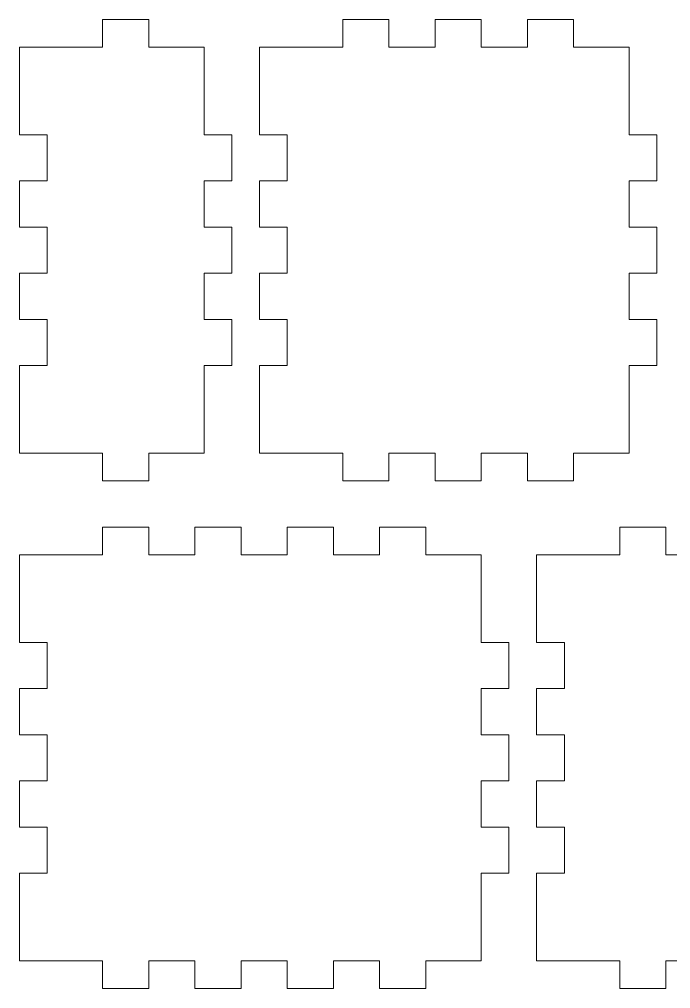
# Model space of a CAD drawing. Header units: centimetres. Extents: x -16 to 372, y -89 to 17.
# Drawn here: x 197.83 to 204.88, y 2.95 to 13.45 of the extents above; entities that cross this region are included whole.
import ezdxf

# ---------------------------------------------------------------- set-up
doc = ezdxf.new("R2010")
doc.units = ezdxf.units.CM
doc.header["$MEASUREMENT"] = 0
doc.layers.add('Capa 1', color=7, linetype='Continuous')

msp = doc.modelspace()

# ---------------------------------------------------------------- linework, layer by layer
at = {"layer": 'Capa 1', "color": 5, "lineweight": 9}
for points, knots in [([(197.83017, 8.74901), (197.83017, 8.74901), (198.48017, 8.74901), (198.48017, 8.74901), (198.48017, 8.74901), (198.48017, 8.74901), (198.73017, 8.74901), (198.73017, 8.74901), (198.73017, 8.74901), (198.73017, 8.74901), (198.73017, 8.44901), (198.73017, 8.44901), (198.73017, 8.44901), (198.73017, 8.44901), (199.23017, 8.44901), (199.23017, 8.44901), (199.23017, 8.44901), (199.23017, 8.44901), (199.23017, 8.74901), (199.23017, 8.74901), (199.23017, 8.74901), (199.23017, 8.74901), (199.48017, 8.74901), (199.48017, 8.74901), (199.48017, 8.74901), (199.48017, 8.74901), (199.83017, 8.74901), (199.83017, 8.74901), (199.83017, 8.74901), (199.83017, 8.74901), (199.83017, 9.44901), (199.83017, 9.44901), (199.83017, 9.44901), (199.83017, 9.44901), (199.83017, 9.69901), (199.83017, 9.69901), (199.83017, 9.69901), (199.83017, 9.69901), (200.13017, 9.69901), (200.13017, 9.69901), (200.13017, 9.69901), (200.13017, 9.69901), (200.13017, 10.19901), (200.13017, 10.19901), (200.13017, 10.19901), (200.13017, 10.19901), (199.83017, 10.19901), (199.83017, 10.19901), (199.83017, 10.19901), (199.83017, 10.19901), (199.83017, 10.44901), (199.83017, 10.44901), (199.83017, 10.44901), (199.83017, 10.44901), (199.83017, 10.69901), (199.83017, 10.69901), (199.83017, 10.69901), (199.83017, 10.69901), (200.13017, 10.69901), (200.13017, 10.69901), (200.13017, 10.69901), (200.13017, 10.69901), (200.13017, 11.19901), (200.13017, 11.19901), (200.13017, 11.19901), (200.13017, 11.19901), (199.83017, 11.19901), (199.83017, 11.19901), (199.83017, 11.19901), (199.83017, 11.19901), (199.83017, 11.44901), (199.83017, 11.44901), (199.83017, 11.44901), (199.83017, 11.44901), (199.83017, 11.69901), (199.83017, 11.69901), (199.83017, 11.69901), (199.83017, 11.69901), (200.13017, 11.69901), (200.13017, 11.69901), (200.13017, 11.69901), (200.13017, 11.69901), (200.13017, 12.19901), (200.13017, 12.19901), (200.13017, 12.19901), (200.13017, 12.19901), (199.83017, 12.19901), (199.83017, 12.19901), (199.83017, 12.19901), (199.83017, 12.19901), (199.83017, 12.44901), (199.83017, 12.44901), (199.83017, 12.44901), (199.83017, 12.44901), (199.83017, 13.14901), (199.83017, 13.14901), (199.83017, 13.14901), (199.83017, 13.14901), (199.48017, 13.14901), (199.48017, 13.14901), (199.48017, 13.14901), (199.48017, 13.14901), (199.23017, 13.14901), (199.23017, 13.14901), (199.23017, 13.14901), (199.23017, 13.14901), (199.23017, 13.44901), (199.23017, 13.44901), (199.23017, 13.44901), (199.23017, 13.44901), (198.73017, 13.44901), (198.73017, 13.44901), (198.73017, 13.44901), (198.73017, 13.44901), (198.73017, 13.14901), (198.73017, 13.14901), (198.73017, 13.14901), (198.73017, 13.14901), (198.48017, 13.14901), (198.48017, 13.14901), (198.48017, 13.14901), (198.48017, 13.14901), (197.83017, 13.14901), (197.83017, 13.14901), (197.83017, 13.14901), (197.83017, 13.14901), (197.83017, 12.44901), (197.83017, 12.44901), (197.83017, 12.44901), (197.83017, 12.44901), (197.83017, 12.19901), (197.83017, 12.19901), (197.83017, 12.19901), (197.83017, 12.19901), (198.13017, 12.19901), (198.13017, 12.19901), (198.13017, 12.19901), (198.13017, 12.19901), (198.13017, 11.69901), (198.13017, 11.69901), (198.13017, 11.69901), (198.13017, 11.69901), (197.83017, 11.69901), (197.83017, 11.69901), (197.83017, 11.69901), (197.83017, 11.69901), (197.83017, 11.44901), (197.83017, 11.44901), (197.83017, 11.44901), (197.83017, 11.44901), (197.83017, 11.19901), (197.83017, 11.19901), (197.83017, 11.19901), (197.83017, 11.19901), (198.13017, 11.19901), (198.13017, 11.19901), (198.13017, 11.19901), (198.13017, 11.19901), (198.13017, 10.69901), (198.13017, 10.69901), (198.13017, 10.69901), (198.13017, 10.69901), (197.83017, 10.69901), (197.83017, 10.69901), (197.83017, 10.69901), (197.83017, 10.69901), (197.83017, 10.44901), (197.83017, 10.44901), (197.83017, 10.44901), (197.83017, 10.44901), (197.83017, 10.19901), (197.83017, 10.19901), (197.83017, 10.19901), (197.83017, 10.19901), (198.13017, 10.19901), (198.13017, 10.19901), (198.13017, 10.19901), (198.13017, 10.19901), (198.13017, 9.69901), (198.13017, 9.69901), (198.13017, 9.69901), (198.13017, 9.69901), (197.83017, 9.69901), (197.83017, 9.69901), (197.83017, 9.69901), (197.83017, 9.69901), (197.83017, 9.44901), (197.83017, 9.44901), (197.83017, 9.44901), (197.83017, 9.44901), (197.83017, 8.74901), (197.83017, 8.74901)], [0, 0, 0, 0, 0.02040816, 0.02040816, 0.02040816, 0.02040816, 0.04081633, 0.04081633, 0.04081633, 0.04081633, 0.06122449, 0.06122449, 0.06122449, 0.06122449, 0.08163265, 0.08163265, 0.08163265, 0.08163265, 0.10204082, 0.10204082, 0.10204082, 0.10204082, 0.12244898, 0.12244898, 0.12244898, 0.12244898, 0.14285714, 0.14285714, 0.14285714, 0.14285714, 0.16326531, 0.16326531, 0.16326531, 0.16326531, 0.18367347, 0.18367347, 0.18367347, 0.18367347, 0.20408163, 0.20408163, 0.20408163, 0.20408163, 0.2244898, 0.2244898, 0.2244898, 0.2244898, 0.24489796, 0.24489796, 0.24489796, 0.24489796, 0.26530612, 0.26530612, 0.26530612, 0.26530612, 0.28571429, 0.28571429, 0.28571429, 0.28571429, 0.30612245, 0.30612245, 0.30612245, 0.30612245, 0.32653061, 0.32653061, 0.32653061, 0.32653061, 0.34693878, 0.34693878, 0.34693878, 0.34693878, 0.36734694, 0.36734694, 0.36734694, 0.36734694, 0.3877551, 0.3877551, 0.3877551, 0.3877551, 0.40816327, 0.40816327, 0.40816327, 0.40816327, 0.42857143, 0.42857143, 0.42857143, 0.42857143, 0.44897959, 0.44897959, 0.44897959, 0.44897959, 0.46938776, 0.46938776, 0.46938776, 0.46938776, 0.48979592, 0.48979592, 0.48979592, 0.48979592, 0.51020408, 0.51020408, 0.51020408, 0.51020408, 0.53061224, 0.53061224, 0.53061224, 0.53061224, 0.55102041, 0.55102041, 0.55102041, 0.55102041, 0.57142857, 0.57142857, 0.57142857, 0.57142857, 0.59183673, 0.59183673, 0.59183673, 0.59183673, 0.6122449, 0.6122449, 0.6122449, 0.6122449, 0.63265306, 0.63265306, 0.63265306, 0.63265306, 0.65306122, 0.65306122, 0.65306122, 0.65306122, 0.67346939, 0.67346939, 0.67346939, 0.67346939, 0.69387755, 0.69387755, 0.69387755, 0.69387755, 0.71428571, 0.71428571, 0.71428571, 0.71428571, 0.73469388, 0.73469388, 0.73469388, 0.73469388, 0.75510204, 0.75510204, 0.75510204, 0.75510204, 0.7755102, 0.7755102, 0.7755102, 0.7755102, 0.79591837, 0.79591837, 0.79591837, 0.79591837, 0.81632653, 0.81632653, 0.81632653, 0.81632653, 0.83673469, 0.83673469, 0.83673469, 0.83673469, 0.85714286, 0.85714286, 0.85714286, 0.85714286, 0.87755102, 0.87755102, 0.87755102, 0.87755102, 0.89795918, 0.89795918, 0.89795918, 0.89795918, 0.91836735, 0.91836735, 0.91836735, 0.91836735, 0.93877551, 0.93877551, 0.93877551, 0.93877551, 0.95918367, 0.95918367, 0.95918367, 0.95918367, 1, 1, 1, 1]), ([(200.43017, 8.74901), (200.43017, 8.74901), (201.08017, 8.74901), (201.08017, 8.74901), (201.08017, 8.74901), (201.08017, 8.74901), (201.33017, 8.74901), (201.33017, 8.74901), (201.33017, 8.74901), (201.33017, 8.74901), (201.33017, 8.44901), (201.33017, 8.44901), (201.33017, 8.44901), (201.33017, 8.44901), (201.83017, 8.44901), (201.83017, 8.44901), (201.83017, 8.44901), (201.83017, 8.44901), (201.83017, 8.74901), (201.83017, 8.74901), (201.83017, 8.74901), (201.83017, 8.74901), (202.08017, 8.74901), (202.08017, 8.74901), (202.08017, 8.74901), (202.08017, 8.74901), (202.33017, 8.74901), (202.33017, 8.74901), (202.33017, 8.74901), (202.33017, 8.74901), (202.33017, 8.44901), (202.33017, 8.44901), (202.33017, 8.44901), (202.33017, 8.44901), (202.83017, 8.44901), (202.83017, 8.44901), (202.83017, 8.44901), (202.83017, 8.44901), (202.83017, 8.74901), (202.83017, 8.74901), (202.83017, 8.74901), (202.83017, 8.74901), (203.08017, 8.74901), (203.08017, 8.74901), (203.08017, 8.74901), (203.08017, 8.74901), (203.33017, 8.74901), (203.33017, 8.74901), (203.33017, 8.74901), (203.33017, 8.74901), (203.33017, 8.44901), (203.33017, 8.44901), (203.33017, 8.44901), (203.33017, 8.44901), (203.83017, 8.44901), (203.83017, 8.44901), (203.83017, 8.44901), (203.83017, 8.44901), (203.83017, 8.74901), (203.83017, 8.74901), (203.83017, 8.74901), (203.83017, 8.74901), (204.08017, 8.74901), (204.08017, 8.74901), (204.08017, 8.74901), (204.08017, 8.74901), (204.43017, 8.74901), (204.43017, 8.74901), (204.43017, 8.74901), (204.43017, 8.74901), (204.43017, 9.44901), (204.43017, 9.44901), (204.43017, 9.44901), (204.43017, 9.44901), (204.43017, 9.69901), (204.43017, 9.69901), (204.43017, 9.69901), (204.43017, 9.69901), (204.73017, 9.69901), (204.73017, 9.69901), (204.73017, 9.69901), (204.73017, 9.69901), (204.73017, 10.19901), (204.73017, 10.19901), (204.73017, 10.19901), (204.73017, 10.19901), (204.43017, 10.19901), (204.43017, 10.19901), (204.43017, 10.19901), (204.43017, 10.19901), (204.43017, 10.44901), (204.43017, 10.44901), (204.43017, 10.44901), (204.43017, 10.44901), (204.43017, 10.69901), (204.43017, 10.69901), (204.43017, 10.69901), (204.43017, 10.69901), (204.73017, 10.69901), (204.73017, 10.69901), (204.73017, 10.69901), (204.73017, 10.69901), (204.73017, 11.19901), (204.73017, 11.19901), (204.73017, 11.19901), (204.73017, 11.19901), (204.43017, 11.19901), (204.43017, 11.19901), (204.43017, 11.19901), (204.43017, 11.19901), (204.43017, 11.44901), (204.43017, 11.44901), (204.43017, 11.44901), (204.43017, 11.44901), (204.43017, 11.69901), (204.43017, 11.69901), (204.43017, 11.69901), (204.43017, 11.69901), (204.73017, 11.69901), (204.73017, 11.69901), (204.73017, 11.69901), (204.73017, 11.69901), (204.73017, 12.19901), (204.73017, 12.19901), (204.73017, 12.19901), (204.73017, 12.19901), (204.43017, 12.19901), (204.43017, 12.19901), (204.43017, 12.19901), (204.43017, 12.19901), (204.43017, 12.44901), (204.43017, 12.44901), (204.43017, 12.44901), (204.43017, 12.44901), (204.43017, 13.14901), (204.43017, 13.14901), (204.43017, 13.14901), (204.43017, 13.14901), (204.08017, 13.14901), (204.08017, 13.14901), (204.08017, 13.14901), (204.08017, 13.14901), (203.83017, 13.14901), (203.83017, 13.14901), (203.83017, 13.14901), (203.83017, 13.14901), (203.83017, 13.44901), (203.83017, 13.44901), (203.83017, 13.44901), (203.83017, 13.44901), (203.33017, 13.44901), (203.33017, 13.44901), (203.33017, 13.44901), (203.33017, 13.44901), (203.33017, 13.14901), (203.33017, 13.14901), (203.33017, 13.14901), (203.33017, 13.14901), (203.08017, 13.14901), (203.08017, 13.14901), (203.08017, 13.14901), (203.08017, 13.14901), (202.83017, 13.14901), (202.83017, 13.14901), (202.83017, 13.14901), (202.83017, 13.14901), (202.83017, 13.44901), (202.83017, 13.44901), (202.83017, 13.44901), (202.83017, 13.44901), (202.33017, 13.44901), (202.33017, 13.44901), (202.33017, 13.44901), (202.33017, 13.44901), (202.33017, 13.14901), (202.33017, 13.14901), (202.33017, 13.14901), (202.33017, 13.14901), (202.08017, 13.14901), (202.08017, 13.14901), (202.08017, 13.14901), (202.08017, 13.14901), (201.83017, 13.14901), (201.83017, 13.14901), (201.83017, 13.14901), (201.83017, 13.14901), (201.83017, 13.44901), (201.83017, 13.44901), (201.83017, 13.44901), (201.83017, 13.44901), (201.33017, 13.44901), (201.33017, 13.44901), (201.33017, 13.44901), (201.33017, 13.44901), (201.33017, 13.14901), (201.33017, 13.14901), (201.33017, 13.14901), (201.33017, 13.14901), (201.08017, 13.14901), (201.08017, 13.14901), (201.08017, 13.14901), (201.08017, 13.14901), (200.43017, 13.14901), (200.43017, 13.14901), (200.43017, 13.14901), (200.43017, 13.14901), (200.43017, 12.44901), (200.43017, 12.44901), (200.43017, 12.44901), (200.43017, 12.44901), (200.43017, 12.19901), (200.43017, 12.19901), (200.43017, 12.19901), (200.43017, 12.19901), (200.73017, 12.19901), (200.73017, 12.19901), (200.73017, 12.19901), (200.73017, 12.19901), (200.73017, 11.69901), (200.73017, 11.69901), (200.73017, 11.69901), (200.73017, 11.69901), (200.43017, 11.69901), (200.43017, 11.69901), (200.43017, 11.69901), (200.43017, 11.69901), (200.43017, 11.44901), (200.43017, 11.44901), (200.43017, 11.44901), (200.43017, 11.44901), (200.43017, 11.19901), (200.43017, 11.19901), (200.43017, 11.19901), (200.43017, 11.19901), (200.73017, 11.19901), (200.73017, 11.19901), (200.73017, 11.19901), (200.73017, 11.19901), (200.73017, 10.69901), (200.73017, 10.69901), (200.73017, 10.69901), (200.73017, 10.69901), (200.43017, 10.69901), (200.43017, 10.69901), (200.43017, 10.69901), (200.43017, 10.69901), (200.43017, 10.44901), (200.43017, 10.44901), (200.43017, 10.44901), (200.43017, 10.44901), (200.43017, 10.19901), (200.43017, 10.19901), (200.43017, 10.19901), (200.43017, 10.19901), (200.73017, 10.19901), (200.73017, 10.19901), (200.73017, 10.19901), (200.73017, 10.19901), (200.73017, 9.69901), (200.73017, 9.69901), (200.73017, 9.69901), (200.73017, 9.69901), (200.43017, 9.69901), (200.43017, 9.69901), (200.43017, 9.69901), (200.43017, 9.69901), (200.43017, 9.44901), (200.43017, 9.44901), (200.43017, 9.44901), (200.43017, 9.44901), (200.43017, 8.74901), (200.43017, 8.74901)], [0, 0, 0, 0, 0.01449275, 0.01449275, 0.01449275, 0.01449275, 0.02898551, 0.02898551, 0.02898551, 0.02898551, 0.04347826, 0.04347826, 0.04347826, 0.04347826, 0.05797101, 0.05797101, 0.05797101, 0.05797101, 0.07246377, 0.07246377, 0.07246377, 0.07246377, 0.08695652, 0.08695652, 0.08695652, 0.08695652, 0.10144928, 0.10144928, 0.10144928, 0.10144928, 0.11594203, 0.11594203, 0.11594203, 0.11594203, 0.13043478, 0.13043478, 0.13043478, 0.13043478, 0.14492754, 0.14492754, 0.14492754, 0.14492754, 0.15942029, 0.15942029, 0.15942029, 0.15942029, 0.17391304, 0.17391304, 0.17391304, 0.17391304, 0.1884058, 0.1884058, 0.1884058, 0.1884058, 0.20289855, 0.20289855, 0.20289855, 0.20289855, 0.2173913, 0.2173913, 0.2173913, 0.2173913, 0.23188406, 0.23188406, 0.23188406, 0.23188406, 0.24637681, 0.24637681, 0.24637681, 0.24637681, 0.26086957, 0.26086957, 0.26086957, 0.26086957, 0.27536232, 0.27536232, 0.27536232, 0.27536232, 0.28985507, 0.28985507, 0.28985507, 0.28985507, 0.30434783, 0.30434783, 0.30434783, 0.30434783, 0.31884058, 0.31884058, 0.31884058, 0.31884058, 0.33333333, 0.33333333, 0.33333333, 0.33333333, 0.34782609, 0.34782609, 0.34782609, 0.34782609, 0.36231884, 0.36231884, 0.36231884, 0.36231884, 0.37681159, 0.37681159, 0.37681159, 0.37681159, 0.39130435, 0.39130435, 0.39130435, 0.39130435, 0.4057971, 0.4057971, 0.4057971, 0.4057971, 0.42028986, 0.42028986, 0.42028986, 0.42028986, 0.43478261, 0.43478261, 0.43478261, 0.43478261, 0.44927536, 0.44927536, 0.44927536, 0.44927536, 0.46376812, 0.46376812, 0.46376812, 0.46376812, 0.47826087, 0.47826087, 0.47826087, 0.47826087, 0.49275362, 0.49275362, 0.49275362, 0.49275362, 0.50724638, 0.50724638, 0.50724638, 0.50724638, 0.52173913, 0.52173913, 0.52173913, 0.52173913, 0.53623188, 0.53623188, 0.53623188, 0.53623188, 0.55072464, 0.55072464, 0.55072464, 0.55072464, 0.56521739, 0.56521739, 0.56521739, 0.56521739, 0.57971014, 0.57971014, 0.57971014, 0.57971014, 0.5942029, 0.5942029, 0.5942029, 0.5942029, 0.60869565, 0.60869565, 0.60869565, 0.60869565, 0.62318841, 0.62318841, 0.62318841, 0.62318841, 0.63768116, 0.63768116, 0.63768116, 0.63768116, 0.65217391, 0.65217391, 0.65217391, 0.65217391, 0.66666667, 0.66666667, 0.66666667, 0.66666667, 0.68115942, 0.68115942, 0.68115942, 0.68115942, 0.69565217, 0.69565217, 0.69565217, 0.69565217, 0.71014493, 0.71014493, 0.71014493, 0.71014493, 0.72463768, 0.72463768, 0.72463768, 0.72463768, 0.73913043, 0.73913043, 0.73913043, 0.73913043, 0.75362319, 0.75362319, 0.75362319, 0.75362319, 0.76811594, 0.76811594, 0.76811594, 0.76811594, 0.7826087, 0.7826087, 0.7826087, 0.7826087, 0.79710145, 0.79710145, 0.79710145, 0.79710145, 0.8115942, 0.8115942, 0.8115942, 0.8115942, 0.82608696, 0.82608696, 0.82608696, 0.82608696, 0.84057971, 0.84057971, 0.84057971, 0.84057971, 0.85507246, 0.85507246, 0.85507246, 0.85507246, 0.86956522, 0.86956522, 0.86956522, 0.86956522, 0.88405797, 0.88405797, 0.88405797, 0.88405797, 0.89855072, 0.89855072, 0.89855072, 0.89855072, 0.91304348, 0.91304348, 0.91304348, 0.91304348, 0.92753623, 0.92753623, 0.92753623, 0.92753623, 0.94202899, 0.94202899, 0.94202899, 0.94202899, 0.95652174, 0.95652174, 0.95652174, 0.95652174, 0.97101449, 0.97101449, 0.97101449, 0.97101449, 1, 1, 1, 1]), ([(197.83017, 3.24901), (197.83017, 3.24901), (198.48017, 3.24901), (198.48017, 3.24901), (198.48017, 3.24901), (198.48017, 3.24901), (198.73017, 3.24901), (198.73017, 3.24901), (198.73017, 3.24901), (198.73017, 3.24901), (198.73017, 2.94901), (198.73017, 2.94901), (198.73017, 2.94901), (198.73017, 2.94901), (199.23017, 2.94901), (199.23017, 2.94901), (199.23017, 2.94901), (199.23017, 2.94901), (199.23017, 3.24901), (199.23017, 3.24901), (199.23017, 3.24901), (199.23017, 3.24901), (199.48017, 3.24901), (199.48017, 3.24901), (199.48017, 3.24901), (199.48017, 3.24901), (199.73017, 3.24901), (199.73017, 3.24901), (199.73017, 3.24901), (199.73017, 3.24901), (199.73017, 2.94901), (199.73017, 2.94901), (199.73017, 2.94901), (199.73017, 2.94901), (200.23017, 2.94901), (200.23017, 2.94901), (200.23017, 2.94901), (200.23017, 2.94901), (200.23017, 3.24901), (200.23017, 3.24901), (200.23017, 3.24901), (200.23017, 3.24901), (200.48017, 3.24901), (200.48017, 3.24901), (200.48017, 3.24901), (200.48017, 3.24901), (200.73017, 3.24901), (200.73017, 3.24901), (200.73017, 3.24901), (200.73017, 3.24901), (200.73017, 2.94901), (200.73017, 2.94901), (200.73017, 2.94901), (200.73017, 2.94901), (201.23017, 2.94901), (201.23017, 2.94901), (201.23017, 2.94901), (201.23017, 2.94901), (201.23017, 3.24901), (201.23017, 3.24901), (201.23017, 3.24901), (201.23017, 3.24901), (201.48017, 3.24901), (201.48017, 3.24901), (201.48017, 3.24901), (201.48017, 3.24901), (201.73017, 3.24901), (201.73017, 3.24901), (201.73017, 3.24901), (201.73017, 3.24901), (201.73017, 2.94901), (201.73017, 2.94901), (201.73017, 2.94901), (201.73017, 2.94901), (202.23017, 2.94901), (202.23017, 2.94901), (202.23017, 2.94901), (202.23017, 2.94901), (202.23017, 3.24901), (202.23017, 3.24901), (202.23017, 3.24901), (202.23017, 3.24901), (202.48017, 3.24901), (202.48017, 3.24901), (202.48017, 3.24901), (202.48017, 3.24901), (202.83017, 3.24901), (202.83017, 3.24901), (202.83017, 3.24901), (202.83017, 3.24901), (202.83017, 3.94901), (202.83017, 3.94901), (202.83017, 3.94901), (202.83017, 3.94901), (202.83017, 4.19901), (202.83017, 4.19901), (202.83017, 4.19901), (202.83017, 4.19901), (203.13017, 4.19901), (203.13017, 4.19901), (203.13017, 4.19901), (203.13017, 4.19901), (203.13017, 4.69901), (203.13017, 4.69901), (203.13017, 4.69901), (203.13017, 4.69901), (202.83017, 4.69901), (202.83017, 4.69901), (202.83017, 4.69901), (202.83017, 4.69901), (202.83017, 4.94901), (202.83017, 4.94901), (202.83017, 4.94901), (202.83017, 4.94901), (202.83017, 5.19901), (202.83017, 5.19901), (202.83017, 5.19901), (202.83017, 5.19901), (203.13017, 5.19901), (203.13017, 5.19901), (203.13017, 5.19901), (203.13017, 5.19901), (203.13017, 5.69901), (203.13017, 5.69901), (203.13017, 5.69901), (203.13017, 5.69901), (202.83017, 5.69901), (202.83017, 5.69901), (202.83017, 5.69901), (202.83017, 5.69901), (202.83017, 5.94901), (202.83017, 5.94901), (202.83017, 5.94901), (202.83017, 5.94901), (202.83017, 6.19901), (202.83017, 6.19901), (202.83017, 6.19901), (202.83017, 6.19901), (203.13017, 6.19901), (203.13017, 6.19901), (203.13017, 6.19901), (203.13017, 6.19901), (203.13017, 6.69901), (203.13017, 6.69901), (203.13017, 6.69901), (203.13017, 6.69901), (202.83017, 6.69901), (202.83017, 6.69901), (202.83017, 6.69901), (202.83017, 6.69901), (202.83017, 6.94901), (202.83017, 6.94901), (202.83017, 6.94901), (202.83017, 6.94901), (202.83017, 7.64901), (202.83017, 7.64901), (202.83017, 7.64901), (202.83017, 7.64901), (202.48017, 7.64901), (202.48017, 7.64901), (202.48017, 7.64901), (202.48017, 7.64901), (202.23017, 7.64901), (202.23017, 7.64901), (202.23017, 7.64901), (202.23017, 7.64901), (202.23017, 7.94901), (202.23017, 7.94901), (202.23017, 7.94901), (202.23017, 7.94901), (201.73017, 7.94901), (201.73017, 7.94901), (201.73017, 7.94901), (201.73017, 7.94901), (201.73017, 7.64901), (201.73017, 7.64901), (201.73017, 7.64901), (201.73017, 7.64901), (201.48017, 7.64901), (201.48017, 7.64901), (201.48017, 7.64901), (201.48017, 7.64901), (201.23017, 7.64901), (201.23017, 7.64901), (201.23017, 7.64901), (201.23017, 7.64901), (201.23017, 7.94901), (201.23017, 7.94901), (201.23017, 7.94901), (201.23017, 7.94901), (200.73017, 7.94901), (200.73017, 7.94901), (200.73017, 7.94901), (200.73017, 7.94901), (200.73017, 7.64901), (200.73017, 7.64901), (200.73017, 7.64901), (200.73017, 7.64901), (200.48017, 7.64901), (200.48017, 7.64901), (200.48017, 7.64901), (200.48017, 7.64901), (200.23017, 7.64901), (200.23017, 7.64901), (200.23017, 7.64901), (200.23017, 7.64901), (200.23017, 7.94901), (200.23017, 7.94901), (200.23017, 7.94901), (200.23017, 7.94901), (199.73017, 7.94901), (199.73017, 7.94901), (199.73017, 7.94901), (199.73017, 7.94901), (199.73017, 7.64901), (199.73017, 7.64901), (199.73017, 7.64901), (199.73017, 7.64901), (199.48017, 7.64901), (199.48017, 7.64901), (199.48017, 7.64901), (199.48017, 7.64901), (199.23017, 7.64901), (199.23017, 7.64901), (199.23017, 7.64901), (199.23017, 7.64901), (199.23017, 7.94901), (199.23017, 7.94901), (199.23017, 7.94901), (199.23017, 7.94901), (198.73017, 7.94901), (198.73017, 7.94901), (198.73017, 7.94901), (198.73017, 7.94901), (198.73017, 7.64901), (198.73017, 7.64901), (198.73017, 7.64901), (198.73017, 7.64901), (198.48017, 7.64901), (198.48017, 7.64901), (198.48017, 7.64901), (198.48017, 7.64901), (197.83017, 7.64901), (197.83017, 7.64901), (197.83017, 7.64901), (197.83017, 7.64901), (197.83017, 6.94901), (197.83017, 6.94901), (197.83017, 6.94901), (197.83017, 6.94901), (197.83017, 6.69901), (197.83017, 6.69901), (197.83017, 6.69901), (197.83017, 6.69901), (198.13017, 6.69901), (198.13017, 6.69901), (198.13017, 6.69901), (198.13017, 6.69901), (198.13017, 6.19901), (198.13017, 6.19901), (198.13017, 6.19901), (198.13017, 6.19901), (197.83017, 6.19901), (197.83017, 6.19901), (197.83017, 6.19901), (197.83017, 6.19901), (197.83017, 5.94901), (197.83017, 5.94901), (197.83017, 5.94901), (197.83017, 5.94901), (197.83017, 5.69901), (197.83017, 5.69901), (197.83017, 5.69901), (197.83017, 5.69901), (198.13017, 5.69901), (198.13017, 5.69901), (198.13017, 5.69901), (198.13017, 5.69901), (198.13017, 5.19901), (198.13017, 5.19901), (198.13017, 5.19901), (198.13017, 5.19901), (197.83017, 5.19901), (197.83017, 5.19901), (197.83017, 5.19901), (197.83017, 5.19901), (197.83017, 4.94901), (197.83017, 4.94901), (197.83017, 4.94901), (197.83017, 4.94901), (197.83017, 4.69901), (197.83017, 4.69901), (197.83017, 4.69901), (197.83017, 4.69901), (198.13017, 4.69901), (198.13017, 4.69901), (198.13017, 4.69901), (198.13017, 4.69901), (198.13017, 4.19901), (198.13017, 4.19901), (198.13017, 4.19901), (198.13017, 4.19901), (197.83017, 4.19901), (197.83017, 4.19901), (197.83017, 4.19901), (197.83017, 4.19901), (197.83017, 3.94901), (197.83017, 3.94901), (197.83017, 3.94901), (197.83017, 3.94901), (197.83017, 3.24901), (197.83017, 3.24901)], [0, 0, 0, 0, 0.01265823, 0.01265823, 0.01265823, 0.01265823, 0.02531646, 0.02531646, 0.02531646, 0.02531646, 0.03797468, 0.03797468, 0.03797468, 0.03797468, 0.05063291, 0.05063291, 0.05063291, 0.05063291, 0.06329114, 0.06329114, 0.06329114, 0.06329114, 0.07594937, 0.07594937, 0.07594937, 0.07594937, 0.08860759, 0.08860759, 0.08860759, 0.08860759, 0.10126582, 0.10126582, 0.10126582, 0.10126582, 0.11392405, 0.11392405, 0.11392405, 0.11392405, 0.12658228, 0.12658228, 0.12658228, 0.12658228, 0.13924051, 0.13924051, 0.13924051, 0.13924051, 0.15189873, 0.15189873, 0.15189873, 0.15189873, 0.16455696, 0.16455696, 0.16455696, 0.16455696, 0.17721519, 0.17721519, 0.17721519, 0.17721519, 0.18987342, 0.18987342, 0.18987342, 0.18987342, 0.20253165, 0.20253165, 0.20253165, 0.20253165, 0.21518987, 0.21518987, 0.21518987, 0.21518987, 0.2278481, 0.2278481, 0.2278481, 0.2278481, 0.24050633, 0.24050633, 0.24050633, 0.24050633, 0.25316456, 0.25316456, 0.25316456, 0.25316456, 0.26582278, 0.26582278, 0.26582278, 0.26582278, 0.27848101, 0.27848101, 0.27848101, 0.27848101, 0.29113924, 0.29113924, 0.29113924, 0.29113924, 0.30379747, 0.30379747, 0.30379747, 0.30379747, 0.3164557, 0.3164557, 0.3164557, 0.3164557, 0.32911392, 0.32911392, 0.32911392, 0.32911392, 0.34177215, 0.34177215, 0.34177215, 0.34177215, 0.35443038, 0.35443038, 0.35443038, 0.35443038, 0.36708861, 0.36708861, 0.36708861, 0.36708861, 0.37974684, 0.37974684, 0.37974684, 0.37974684, 0.39240506, 0.39240506, 0.39240506, 0.39240506, 0.40506329, 0.40506329, 0.40506329, 0.40506329, 0.41772152, 0.41772152, 0.41772152, 0.41772152, 0.43037975, 0.43037975, 0.43037975, 0.43037975, 0.44303797, 0.44303797, 0.44303797, 0.44303797, 0.4556962, 0.4556962, 0.4556962, 0.4556962, 0.46835443, 0.46835443, 0.46835443, 0.46835443, 0.48101266, 0.48101266, 0.48101266, 0.48101266, 0.49367089, 0.49367089, 0.49367089, 0.49367089, 0.50632911, 0.50632911, 0.50632911, 0.50632911, 0.51898734, 0.51898734, 0.51898734, 0.51898734, 0.53164557, 0.53164557, 0.53164557, 0.53164557, 0.5443038, 0.5443038, 0.5443038, 0.5443038, 0.55696203, 0.55696203, 0.55696203, 0.55696203, 0.56962025, 0.56962025, 0.56962025, 0.56962025, 0.58227848, 0.58227848, 0.58227848, 0.58227848, 0.59493671, 0.59493671, 0.59493671, 0.59493671, 0.60759494, 0.60759494, 0.60759494, 0.60759494, 0.62025316, 0.62025316, 0.62025316, 0.62025316, 0.63291139, 0.63291139, 0.63291139, 0.63291139, 0.64556962, 0.64556962, 0.64556962, 0.64556962, 0.65822785, 0.65822785, 0.65822785, 0.65822785, 0.67088608, 0.67088608, 0.67088608, 0.67088608, 0.6835443, 0.6835443, 0.6835443, 0.6835443, 0.69620253, 0.69620253, 0.69620253, 0.69620253, 0.70886076, 0.70886076, 0.70886076, 0.70886076, 0.72151899, 0.72151899, 0.72151899, 0.72151899, 0.73417722, 0.73417722, 0.73417722, 0.73417722, 0.74683544, 0.74683544, 0.74683544, 0.74683544, 0.75949367, 0.75949367, 0.75949367, 0.75949367, 0.7721519, 0.7721519, 0.7721519, 0.7721519, 0.78481013, 0.78481013, 0.78481013, 0.78481013, 0.79746835, 0.79746835, 0.79746835, 0.79746835, 0.81012658, 0.81012658, 0.81012658, 0.81012658, 0.82278481, 0.82278481, 0.82278481, 0.82278481, 0.83544304, 0.83544304, 0.83544304, 0.83544304, 0.84810127, 0.84810127, 0.84810127, 0.84810127, 0.86075949, 0.86075949, 0.86075949, 0.86075949, 0.87341772, 0.87341772, 0.87341772, 0.87341772, 0.88607595, 0.88607595, 0.88607595, 0.88607595, 0.89873418, 0.89873418, 0.89873418, 0.89873418, 0.91139241, 0.91139241, 0.91139241, 0.91139241, 0.92405063, 0.92405063, 0.92405063, 0.92405063, 0.93670886, 0.93670886, 0.93670886, 0.93670886, 0.94936709, 0.94936709, 0.94936709, 0.94936709, 0.96202532, 0.96202532, 0.96202532, 0.96202532, 0.97468354, 0.97468354, 0.97468354, 0.97468354, 1, 1, 1, 1]), ([(203.43017, 3.24901), (203.43017, 3.24901), (204.08017, 3.24901), (204.08017, 3.24901), (204.08017, 3.24901), (204.08017, 3.24901), (204.33017, 3.24901), (204.33017, 3.24901), (204.33017, 3.24901), (204.33017, 3.24901), (204.33017, 2.94901), (204.33017, 2.94901), (204.33017, 2.94901), (204.33017, 2.94901), (204.83017, 2.94901), (204.83017, 2.94901), (204.83017, 2.94901), (204.83017, 2.94901), (204.83017, 3.24901), (204.83017, 3.24901), (204.83017, 3.24901), (204.83017, 3.24901), (205.08017, 3.24901), (205.08017, 3.24901), (205.08017, 3.24901), (205.08017, 3.24901), (205.33017, 3.24901), (205.33017, 3.24901), (205.33017, 3.24901), (205.33017, 3.24901), (205.33017, 2.94901), (205.33017, 2.94901), (205.33017, 2.94901), (205.33017, 2.94901), (205.83017, 2.94901), (205.83017, 2.94901), (205.83017, 2.94901), (205.83017, 2.94901), (205.83017, 3.24901), (205.83017, 3.24901), (205.83017, 3.24901), (205.83017, 3.24901), (206.08017, 3.24901), (206.08017, 3.24901), (206.08017, 3.24901), (206.08017, 3.24901), (206.33017, 3.24901), (206.33017, 3.24901), (206.33017, 3.24901), (206.33017, 3.24901), (206.33017, 2.94901), (206.33017, 2.94901), (206.33017, 2.94901), (206.33017, 2.94901), (206.83017, 2.94901), (206.83017, 2.94901), (206.83017, 2.94901), (206.83017, 2.94901), (206.83017, 3.24901), (206.83017, 3.24901), (206.83017, 3.24901), (206.83017, 3.24901), (207.08017, 3.24901), (207.08017, 3.24901), (207.08017, 3.24901), (207.08017, 3.24901), (207.33017, 3.24901), (207.33017, 3.24901), (207.33017, 3.24901), (207.33017, 3.24901), (207.33017, 2.94901), (207.33017, 2.94901), (207.33017, 2.94901), (207.33017, 2.94901), (207.83017, 2.94901), (207.83017, 2.94901), (207.83017, 2.94901), (207.83017, 2.94901), (207.83017, 3.24901), (207.83017, 3.24901), (207.83017, 3.24901), (207.83017, 3.24901), (208.08017, 3.24901), (208.08017, 3.24901), (208.08017, 3.24901), (208.08017, 3.24901), (208.33017, 3.24901), (208.33017, 3.24901), (208.33017, 3.24901), (208.33017, 3.24901), (208.33017, 2.94901), (208.33017, 2.94901), (208.33017, 2.94901), (208.33017, 2.94901), (208.83017, 2.94901), (208.83017, 2.94901), (208.83017, 2.94901), (208.83017, 2.94901), (208.83017, 3.24901), (208.83017, 3.24901), (208.83017, 3.24901), (208.83017, 3.24901), (209.08017, 3.24901), (209.08017, 3.24901), (209.08017, 3.24901), (209.08017, 3.24901), (209.43017, 3.24901), (209.43017, 3.24901), (209.43017, 3.24901), (209.43017, 3.24901), (209.43017, 3.94901), (209.43017, 3.94901), (209.43017, 3.94901), (209.43017, 3.94901), (209.43017, 4.19901), (209.43017, 4.19901), (209.43017, 4.19901), (209.43017, 4.19901), (209.73017, 4.19901), (209.73017, 4.19901), (209.73017, 4.19901), (209.73017, 4.19901), (209.73017, 4.69901), (209.73017, 4.69901), (209.73017, 4.69901), (209.73017, 4.69901), (209.43017, 4.69901), (209.43017, 4.69901), (209.43017, 4.69901), (209.43017, 4.69901), (209.43017, 4.94901), (209.43017, 4.94901), (209.43017, 4.94901), (209.43017, 4.94901), (209.43017, 5.19901), (209.43017, 5.19901), (209.43017, 5.19901), (209.43017, 5.19901), (209.73017, 5.19901), (209.73017, 5.19901), (209.73017, 5.19901), (209.73017, 5.19901), (209.73017, 5.69901), (209.73017, 5.69901), (209.73017, 5.69901), (209.73017, 5.69901), (209.43017, 5.69901), (209.43017, 5.69901), (209.43017, 5.69901), (209.43017, 5.69901), (209.43017, 5.94901), (209.43017, 5.94901), (209.43017, 5.94901), (209.43017, 5.94901), (209.43017, 6.19901), (209.43017, 6.19901), (209.43017, 6.19901), (209.43017, 6.19901), (209.73017, 6.19901), (209.73017, 6.19901), (209.73017, 6.19901), (209.73017, 6.19901), (209.73017, 6.69901), (209.73017, 6.69901), (209.73017, 6.69901), (209.73017, 6.69901), (209.43017, 6.69901), (209.43017, 6.69901), (209.43017, 6.69901), (209.43017, 6.69901), (209.43017, 6.94901), (209.43017, 6.94901), (209.43017, 6.94901), (209.43017, 6.94901), (209.43017, 7.64901), (209.43017, 7.64901), (209.43017, 7.64901), (209.43017, 7.64901), (209.08017, 7.64901), (209.08017, 7.64901), (209.08017, 7.64901), (209.08017, 7.64901), (208.83017, 7.64901), (208.83017, 7.64901), (208.83017, 7.64901), (208.83017, 7.64901), (208.83017, 7.94901), (208.83017, 7.94901), (208.83017, 7.94901), (208.83017, 7.94901), (208.33017, 7.94901), (208.33017, 7.94901), (208.33017, 7.94901), (208.33017, 7.94901), (208.33017, 7.64901), (208.33017, 7.64901), (208.33017, 7.64901), (208.33017, 7.64901), (208.08017, 7.64901), (208.08017, 7.64901), (208.08017, 7.64901), (208.08017, 7.64901), (207.83017, 7.64901), (207.83017, 7.64901), (207.83017, 7.64901), (207.83017, 7.64901), (207.83017, 7.94901), (207.83017, 7.94901), (207.83017, 7.94901), (207.83017, 7.94901), (207.33017, 7.94901), (207.33017, 7.94901), (207.33017, 7.94901), (207.33017, 7.94901), (207.33017, 7.64901), (207.33017, 7.64901), (207.33017, 7.64901), (207.33017, 7.64901), (207.08017, 7.64901), (207.08017, 7.64901), (207.08017, 7.64901), (207.08017, 7.64901), (206.83017, 7.64901), (206.83017, 7.64901), (206.83017, 7.64901), (206.83017, 7.64901), (206.83017, 7.94901), (206.83017, 7.94901), (206.83017, 7.94901), (206.83017, 7.94901), (206.33017, 7.94901), (206.33017, 7.94901), (206.33017, 7.94901), (206.33017, 7.94901), (206.33017, 7.64901), (206.33017, 7.64901), (206.33017, 7.64901), (206.33017, 7.64901), (206.08017, 7.64901), (206.08017, 7.64901), (206.08017, 7.64901), (206.08017, 7.64901), (205.83017, 7.64901), (205.83017, 7.64901), (205.83017, 7.64901), (205.83017, 7.64901), (205.83017, 7.94901), (205.83017, 7.94901), (205.83017, 7.94901), (205.83017, 7.94901), (205.33017, 7.94901), (205.33017, 7.94901), (205.33017, 7.94901), (205.33017, 7.94901), (205.33017, 7.64901), (205.33017, 7.64901), (205.33017, 7.64901), (205.33017, 7.64901), (205.08017, 7.64901), (205.08017, 7.64901), (205.08017, 7.64901), (205.08017, 7.64901), (204.83017, 7.64901), (204.83017, 7.64901), (204.83017, 7.64901), (204.83017, 7.64901), (204.83017, 7.94901), (204.83017, 7.94901), (204.83017, 7.94901), (204.83017, 7.94901), (204.33017, 7.94901), (204.33017, 7.94901), (204.33017, 7.94901), (204.33017, 7.94901), (204.33017, 7.64901), (204.33017, 7.64901), (204.33017, 7.64901), (204.33017, 7.64901), (204.08017, 7.64901), (204.08017, 7.64901), (204.08017, 7.64901), (204.08017, 7.64901), (203.43017, 7.64901), (203.43017, 7.64901), (203.43017, 7.64901), (203.43017, 7.64901), (203.43017, 6.94901), (203.43017, 6.94901), (203.43017, 6.94901), (203.43017, 6.94901), (203.43017, 6.69901), (203.43017, 6.69901), (203.43017, 6.69901), (203.43017, 6.69901), (203.73017, 6.69901), (203.73017, 6.69901), (203.73017, 6.69901), (203.73017, 6.69901), (203.73017, 6.19901), (203.73017, 6.19901), (203.73017, 6.19901), (203.73017, 6.19901), (203.43017, 6.19901), (203.43017, 6.19901), (203.43017, 6.19901), (203.43017, 6.19901), (203.43017, 5.94901), (203.43017, 5.94901), (203.43017, 5.94901), (203.43017, 5.94901), (203.43017, 5.69901), (203.43017, 5.69901), (203.43017, 5.69901), (203.43017, 5.69901), (203.73017, 5.69901), (203.73017, 5.69901), (203.73017, 5.69901), (203.73017, 5.69901), (203.73017, 5.19901), (203.73017, 5.19901), (203.73017, 5.19901), (203.73017, 5.19901), (203.43017, 5.19901), (203.43017, 5.19901), (203.43017, 5.19901), (203.43017, 5.19901), (203.43017, 4.94901), (203.43017, 4.94901), (203.43017, 4.94901), (203.43017, 4.94901), (203.43017, 4.69901), (203.43017, 4.69901), (203.43017, 4.69901), (203.43017, 4.69901), (203.73017, 4.69901), (203.73017, 4.69901), (203.73017, 4.69901), (203.73017, 4.69901), (203.73017, 4.19901), (203.73017, 4.19901), (203.73017, 4.19901), (203.73017, 4.19901), (203.43017, 4.19901), (203.43017, 4.19901), (203.43017, 4.19901), (203.43017, 4.19901), (203.43017, 3.94901), (203.43017, 3.94901), (203.43017, 3.94901), (203.43017, 3.94901), (203.43017, 3.24901), (203.43017, 3.24901)], [0, 0, 0, 0, 0.01123596, 0.01123596, 0.01123596, 0.01123596, 0.02247191, 0.02247191, 0.02247191, 0.02247191, 0.03370787, 0.03370787, 0.03370787, 0.03370787, 0.04494382, 0.04494382, 0.04494382, 0.04494382, 0.05617978, 0.05617978, 0.05617978, 0.05617978, 0.06741573, 0.06741573, 0.06741573, 0.06741573, 0.07865169, 0.07865169, 0.07865169, 0.07865169, 0.08988764, 0.08988764, 0.08988764, 0.08988764, 0.1011236, 0.1011236, 0.1011236, 0.1011236, 0.11235955, 0.11235955, 0.11235955, 0.11235955, 0.12359551, 0.12359551, 0.12359551, 0.12359551, 0.13483146, 0.13483146, 0.13483146, 0.13483146, 0.14606742, 0.14606742, 0.14606742, 0.14606742, 0.15730337, 0.15730337, 0.15730337, 0.15730337, 0.16853933, 0.16853933, 0.16853933, 0.16853933, 0.17977528, 0.17977528, 0.17977528, 0.17977528, 0.19101124, 0.19101124, 0.19101124, 0.19101124, 0.20224719, 0.20224719, 0.20224719, 0.20224719, 0.21348315, 0.21348315, 0.21348315, 0.21348315, 0.2247191, 0.2247191, 0.2247191, 0.2247191, 0.23595506, 0.23595506, 0.23595506, 0.23595506, 0.24719101, 0.24719101, 0.24719101, 0.24719101, 0.25842697, 0.25842697, 0.25842697, 0.25842697, 0.26966292, 0.26966292, 0.26966292, 0.26966292, 0.28089888, 0.28089888, 0.28089888, 0.28089888, 0.29213483, 0.29213483, 0.29213483, 0.29213483, 0.30337079, 0.30337079, 0.30337079, 0.30337079, 0.31460674, 0.31460674, 0.31460674, 0.31460674, 0.3258427, 0.3258427, 0.3258427, 0.3258427, 0.33707865, 0.33707865, 0.33707865, 0.33707865, 0.34831461, 0.34831461, 0.34831461, 0.34831461, 0.35955056, 0.35955056, 0.35955056, 0.35955056, 0.37078652, 0.37078652, 0.37078652, 0.37078652, 0.38202247, 0.38202247, 0.38202247, 0.38202247, 0.39325843, 0.39325843, 0.39325843, 0.39325843, 0.40449438, 0.40449438, 0.40449438, 0.40449438, 0.41573034, 0.41573034, 0.41573034, 0.41573034, 0.42696629, 0.42696629, 0.42696629, 0.42696629, 0.43820225, 0.43820225, 0.43820225, 0.43820225, 0.4494382, 0.4494382, 0.4494382, 0.4494382, 0.46067416, 0.46067416, 0.46067416, 0.46067416, 0.47191011, 0.47191011, 0.47191011, 0.47191011, 0.48314607, 0.48314607, 0.48314607, 0.48314607, 0.49438202, 0.49438202, 0.49438202, 0.49438202, 0.50561798, 0.50561798, 0.50561798, 0.50561798, 0.51685393, 0.51685393, 0.51685393, 0.51685393, 0.52808989, 0.52808989, 0.52808989, 0.52808989, 0.53932584, 0.53932584, 0.53932584, 0.53932584, 0.5505618, 0.5505618, 0.5505618, 0.5505618, 0.56179775, 0.56179775, 0.56179775, 0.56179775, 0.57303371, 0.57303371, 0.57303371, 0.57303371, 0.58426966, 0.58426966, 0.58426966, 0.58426966, 0.59550562, 0.59550562, 0.59550562, 0.59550562, 0.60674157, 0.60674157, 0.60674157, 0.60674157, 0.61797753, 0.61797753, 0.61797753, 0.61797753, 0.62921348, 0.62921348, 0.62921348, 0.62921348, 0.64044944, 0.64044944, 0.64044944, 0.64044944, 0.65168539, 0.65168539, 0.65168539, 0.65168539, 0.66292135, 0.66292135, 0.66292135, 0.66292135, 0.6741573, 0.6741573, 0.6741573, 0.6741573, 0.68539326, 0.68539326, 0.68539326, 0.68539326, 0.69662921, 0.69662921, 0.69662921, 0.69662921, 0.70786517, 0.70786517, 0.70786517, 0.70786517, 0.71910112, 0.71910112, 0.71910112, 0.71910112, 0.73033708, 0.73033708, 0.73033708, 0.73033708, 0.74157303, 0.74157303, 0.74157303, 0.74157303, 0.75280899, 0.75280899, 0.75280899, 0.75280899, 0.76404494, 0.76404494, 0.76404494, 0.76404494, 0.7752809, 0.7752809, 0.7752809, 0.7752809, 0.78651685, 0.78651685, 0.78651685, 0.78651685, 0.79775281, 0.79775281, 0.79775281, 0.79775281, 0.80898876, 0.80898876, 0.80898876, 0.80898876, 0.82022472, 0.82022472, 0.82022472, 0.82022472, 0.83146067, 0.83146067, 0.83146067, 0.83146067, 0.84269663, 0.84269663, 0.84269663, 0.84269663, 0.85393258, 0.85393258, 0.85393258, 0.85393258, 0.86516854, 0.86516854, 0.86516854, 0.86516854, 0.87640449, 0.87640449, 0.87640449, 0.87640449, 0.88764045, 0.88764045, 0.88764045, 0.88764045, 0.8988764, 0.8988764, 0.8988764, 0.8988764, 0.91011236, 0.91011236, 0.91011236, 0.91011236, 0.92134831, 0.92134831, 0.92134831, 0.92134831, 0.93258427, 0.93258427, 0.93258427, 0.93258427, 0.94382022, 0.94382022, 0.94382022, 0.94382022, 0.95505618, 0.95505618, 0.95505618, 0.95505618, 0.96629213, 0.96629213, 0.96629213, 0.96629213, 0.97752809, 0.97752809, 0.97752809, 0.97752809, 1, 1, 1, 1])]:
    msp.add_open_spline(points, degree=3, knots=knots, dxfattribs=at)

doc.saveas('drawing.dxf')
